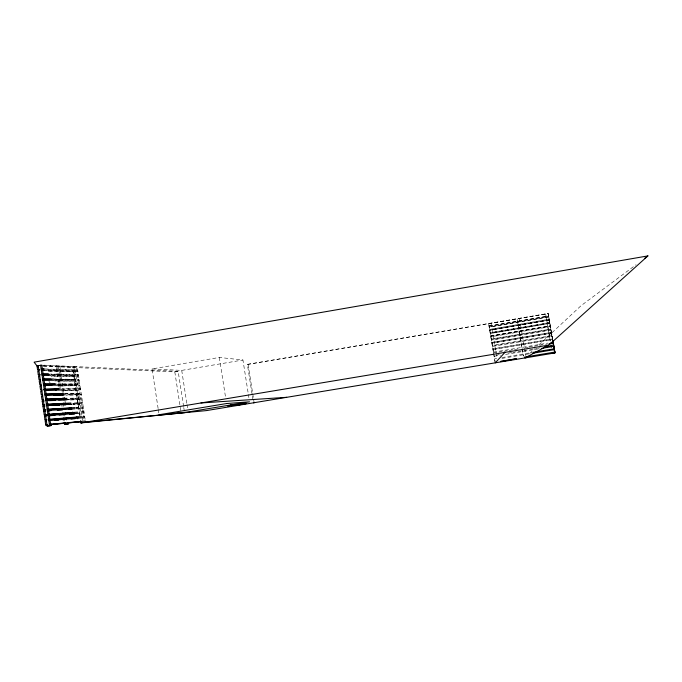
<?xml version="1.0" encoding="UTF-8"?>
<svg xmlns="http://www.w3.org/2000/svg" width="682" height="682" viewBox="0 0 682 682"><rect width="100%" height="100%" fill="white"/><g stroke="black" fill="none" stroke-linecap="round" stroke-linejoin="round"><path stroke-width="0.51" stroke-dasharray="3.41 2.56" d="M495.217 362.858L488.627 323.549L493.512 352.483M489.045 325.996L548.388 316.15M491.057 323.285L496.999 358.314M549.155 320.182L489.685 330.258L549.334 320.029L549.701 322.535M490.708 335.8L550.144 325.911M550.706 329.193L491.262 339.065M551.84 335.749L492.37 345.603M492.506 346.422L552.164 336.448L552.531 338.954M552.403 339.031L492.924 348.877M493.06 349.695L552.735 339.738M493.478 352.142L547.927 343.08M519.462 318.468L524.415 347.394M494.169 356.234L500.452 355.194M494.586 358.689L496.684 358.348M529.564 353.6L535.012 348.536M538.899 344.913L581.098 305.655L636.059 264.727M548.592 316.908L489.13 327.002L548.771 316.746L549.138 319.261M548.771 316.746L489.147 326.951M548.95 319.415L489.548 329.44L549.198 319.202M549.334 320.029L489.702 330.216M549.522 322.688L490.102 332.697L549.76 322.484M549.718 323.456L490.239 333.515L549.905 323.311L550.263 325.817M549.837 323.362L490.247 333.472M550.468 326.593L490.793 336.772L550.468 326.593L550.834 329.099M551.03 329.875L491.347 340.028L551.03 329.875L551.397 332.381M551.209 332.509L491.756 342.466L551.457 332.339M551.414 333.285L552.505 339.508L548.03 313.635L488.593 323.694M551.602 333.166L491.952 343.148L551.602 333.166L552.028 335.629L492.327 345.697M73.255 370.906L74.372 370.718L48.047 370.028M77.467 376.097L78.583 375.91L51.465 375.518M78.166 380.718L79.274 380.522L55.31 380.471M158.13 408.484L152.052 368.919L219.323 357.453L242.937 359.994L248.222 393.454M78.856 385.33L79.973 385.142L57.595 385.151M152.052 368.919L181.719 370.394L242.937 359.994M43.298 366.166L174.805 371.895L178.164 371.323L183.603 406.489M77.143 389.175L62.454 389.516M79.547 389.951L80.664 389.763L61.943 390.172M252.962 399.703L247.387 364.401L548.2 313.464L548.626 315.919L489.028 326.047M247.387 364.401L548.2 313.464L552.616 339.448M77.833 393.795L66.29 394.222M76.887 395.142L78.004 394.955L66.469 395.407M78.524 398.424L70.118 398.859M77.586 399.763L78.703 399.575L70.297 400.036M81.456 402.67L82.573 402.482L71.891 403.096M78.277 404.392L79.393 404.204L73.076 404.648M490.665 335.911L550.323 325.774M82.147 407.299L83.264 407.111L75.787 407.657M491.219 339.176L550.894 329.056M78.967 409.012L80.084 408.825L75.855 409.209M82.317 408.45L83.443 408.262L75.958 408.833M82.846 411.928L83.963 411.74L80.723 412.073M83.016 413.087L84.133 412.9L80.902 413.232M83.536 416.557L84.653 416.37L81.422 416.728M492.881 348.962L552.591 338.92M83.707 417.716L84.832 417.529M493.598 352.986L497.8 352.27M498.832 352.117L503.043 351.392M504.015 351.298L508.278 350.522M509.207 350.463L513.512 349.653M514.433 349.593L518.746 348.783M525.029 347.735L528.166 347.215M529.215 347.036L533.409 346.337M534.407 346.2L538.644 345.467M539.633 345.322L547.015 344.078M497.101 354.99L499.25 354.572M508.584 353.08L511.747 352.534M512.762 352.389L516.965 351.673M517.979 351.52L536.973 348.28M537.817 348.229L540.11 347.76M505.592 354.418L538.158 348.928M501.833 357.564L532.292 352.432M501.969 358.382L530.34 353.608M75.685 408.041L79.913 407.674L75.77 407.913M73.136 404.23L82.744 403.642L73.213 404.094M72.906 403.471L79.223 403.045L73 403.326M70.297 399.584L82.053 399.013L70.382 399.43M70.203 398.237L81.874 397.853L70.22 398.706M66.393 394.912L81.354 394.384L66.486 394.742M64.551 393.753L81.184 393.233L65.242 393.565M62.744 390.53L77.313 390.334L62.625 390.709M61.764 388.97L80.493 388.612L62.394 388.774M57.859 385.748L76.623 385.714L57.731 385.944M57.552 384.742L76.452 384.554L57.672 384.537M57.936 384.137L79.794 383.992L58.072 383.932M55.046 380.897L75.932 381.093L54.927 381.102M55.788 379.908L75.753 379.942L55.907 379.695M54.091 379.235L79.103 379.371L53.205 379.004M51.184 375.97L75.242 376.481L51.056 376.191M50.877 374.972L75.063 375.33L51.005 374.75M51.286 374.29L78.413 374.75L50.391 374.034M48.234 371.247L74.551 371.869L47.322 370.974M47.612 370.497L77.893 371.289L47.766 370.258M47.425 369.26L77.722 370.138L44.466 368.902M41.662 365.313L76.086 366.873L83.971 419.456M43.443 365.91L73.852 367.257L81.073 415.398M43.904 365.151L178.164 371.323M48.891 381.298L50.178 382.96M550.297 340.898L545.651 313.942L550.169 340.974M524.671 348.366L525.822 355.654M522.003 347.743L517.058 318.784L521.935 347.803M522.182 348.775L523.418 356.013M522.105 348.834L523.341 356.064M493.708 353.498L495.089 361.775M248.103 364.461L254.156 402.755M248.384 394.503L248.879 397.64M219.323 357.453L225.554 397.256M181.719 370.394L186.877 403.667M187.038 404.707L187.516 407.827M183.765 407.521L184.404 411.655M174.805 371.895L181.037 412.218M158.284 409.532L158.923 413.693M85.088 419.268L77.202 366.677L72.744 367.445L79.359 411.621M82.752 420.376L74.722 366.814L72.488 367.197L79.095 411.297M79.479 412.448L79.956 415.585M79.248 412.354L79.726 415.5M63.758 392.38L59.846 366.132L57.527 366.532L60.655 387.529M64.858 399.729L65.165 401.834M62.292 392.406L58.371 366.072L56.043 366.473L59.181 387.538M63 403.275L63.477 406.421M64.415 412.721L65.037 416.915M61.533 403.335L62.011 406.498"/><path stroke-width="1.02" d="M495.217 362.858L504.97 352.389M552.795 340.48L554.935 352.926L524.893 357.948L548.822 345.092L647.9 255.903L34.1 362.159L37.962 367.146M644.516 258.427L647.9 255.903M553.093 342.236L552.88 340.557M526.18 357.718L206.407 410.598L85.523 422.167M553.801 346.345L554.227 348.817M232.912 405.372L237.609 404.716M554.372 349.636L554.798 352.108M554.671 352.159L552.846 341.588M552.437 353.344L554.935 352.926L552.701 340.54M237.455 405.023L244.275 403.983M44.466 368.902L42.386 368.826L41.824 365.058L36.99 365.893L37.544 369.653L38.755 369.448M42.386 368.826L41.176 369.03L43.256 369.107M38.942 370.701L37.732 370.914L38.286 374.682L40.383 374.725M46.726 370.224L41.363 370.283L44.483 370.394M38.286 374.682L39.496 374.469M48.32 373.983L41.917 374.051L49.206 374.239M39.684 375.731L38.473 375.935L39.036 379.704L40.247 379.499M53.205 379.004L42.668 379.081L50.98 379.192M40.426 380.752L39.215 380.957L39.778 384.733L40.988 384.52M42.855 380.334L54.424 380.249M237.029 404.639L243.977 403.897L235.921 405.151L236.356 405.108M56.001 383.932L43.409 384.111L54.824 384.128M41.176 385.782L39.965 385.986L40.519 389.763L41.73 389.55M44.16 389.141L60.272 388.8M41.917 390.812L40.707 391.016L41.27 394.793L42.48 394.588M64.185 393.591L44.901 394.179L62.488 393.795M42.668 395.841L41.457 396.054L42.011 399.822L43.23 399.618M65.421 394.767L45.089 395.432L47.22 395.381M237.737 404.656L239.092 404.409L237.532 404.605M67.024 398.339L45.651 399.209L65.864 398.535M44.842 404.767L42.761 404.861L42.199 401.084L43.409 400.88M69.325 399.464L45.839 400.47L55.413 400.121M42.761 404.861L43.972 404.656M45.583 409.78L43.503 409.899L42.949 406.122L44.16 405.918M72.156 404.145L46.589 405.509L59.325 404.895M43.503 409.899L44.722 409.694M62.906 413.642L44.253 414.946L43.691 411.161L44.91 410.956M44.253 414.946L63.034 413.522M47.067 419.822L45.003 419.984L44.441 416.208L45.651 416.003M45.003 419.984L46.214 419.788M46.402 421.05L45.191 421.246L45.745 425.031L47.817 424.843M45.745 425.031L46.964 424.835M38.192 365.68L47.152 426.097L51.15 425.534L50.843 423.462M51.15 425.534L47.152 426.097M551.005 342.586L553.162 342.202M64.679 424.409L68.456 423.88L64.679 424.409L64.364 422.303M549.112 343.728L553.298 343.029L553.724 345.493L544.134 347.155M80.51 420.751L80.826 422.849L84.406 422.354M548.822 345.092L81.047 422.908L184.566 412.687M541.303 348.408L553.869 346.32M533.205 352.338L554.296 348.783M230.925 405.27L229.323 405.594M532.437 353.259L554.44 349.61M236.287 404.75L239.339 404.281L230.985 405.568L240.558 404.17L239.177 404.332M524.441 357.129L554.858 352.074M245.895 403.326L238.99 404.886M231.471 405.151L232.4 404.997M235.264 405.091L235.972 404.98M237.72 404.75L242.818 403.991L235.358 405.193M240.294 404.375L234.293 405.287L241.402 404.111M232.758 404.98L233.883 404.844M235.205 405.065L234.105 405.202M80.826 422.849L82.164 422.721M51.082 424.443L65.506 423.104M67.569 422.908L80.962 421.664M50.911 424.554L65.378 423.198M67.441 423.002L80.877 421.749M85.352 421.007L49.394 424.426L50.604 424.221L50.042 420.436L48.831 420.641L82.718 417.708M229.928 405.654L228.751 405.756L236.773 404.486L236.194 404.614M237.089 405.048L237.899 404.562M234.241 405.031L234.923 404.972M237.899 404.861L238.419 404.818M54.5 420.462L58.635 420.112M62.77 419.762L64.841 419.583M71.047 419.063L75.182 418.714M50.178 419.566L64.79 418.271M66.734 418.211L78.208 417.179M245.963 403.735L242.332 403.88M236.816 404.597L237.549 404.537M81.49 416.625L48.644 419.379L49.854 419.174L49.292 415.389L48.081 415.594L79.913 413.198M253.457 402.815L254.156 402.755M44.441 416.208L46.512 416.054M49.786 415.705L54.952 415.329M59.087 415.031L64.253 414.656M69.419 414.281L74.483 414.025M66.018 413.428L74.304 412.849M77.62 412.175L47.893 414.332L49.104 414.127L48.55 410.342L47.331 410.547L74.977 408.774M66.137 413.309L74.406 412.729M200.968 402.96L286.645 397.316M43.691 411.161L45.771 411.033M48.882 410.845L51.116 410.581M57.322 410.206L62.497 409.891M68.703 409.515L71.806 409.328M48.695 409.601L62.19 408.816M64.261 408.697L70.493 408.339M74.807 407.589L47.143 409.294L48.362 409.089L47.8 405.304M48.857 409.456L71.636 408.151M62.514 404.741L71.005 404.332M42.949 406.122L45.029 406.02M53.486 405.466L59.701 405.159M46.922 404.673L66.666 403.761M70.919 403.002L46.402 404.247L47.612 404.042L47.049 400.266M47.084 404.52L67.816 403.565M58.601 400.01L67.109 399.703M42.199 401.084L44.279 401.007M48.601 400.692L54.833 400.462M47.22 399.643L63.878 399.072M53.614 395.228L63.196 394.989M46.478 394.673L60.033 394.367M43.657 389.729L55.14 389.601M61.516 390.002L44.347 390.402L45.558 390.189L46.12 393.966M43.819 389.533L58.661 388.996M45.003 384.733L52.326 384.733M57.595 385.151L43.597 385.364L44.807 385.16L45.37 388.936M45.157 384.529L52.463 384.537M44.424 379.55L49.641 379.61M50.579 375.271L42.105 375.313L43.316 375.1L43.878 378.877M42.634 374.546L48.916 374.699M37.544 369.653L39.641 369.729M54.679 388.783L55.967 390.454M58.541 393.778L59.828 395.441M69.47 407.93L70.758 409.592M72.693 412.09L73.971 413.752M76.546 417.086L77.833 418.748M551.013 345.049L551.363 347.121M64.543 397.632L64.858 399.729M65.327 402.883L65.642 404.98M62.454 393.463L62.77 395.569M63.085 397.674L63.392 399.788M63.869 402.943L64.185 405.048M65.284 412.431L65.6 414.537M66.069 417.699L66.384 419.805M62.949 412.815L63.264 414.929M63.733 418.083L64.048 420.189M42.685 368.451L42.992 370.522M43.452 373.642L43.759 375.714M44.995 384.017L45.302 386.097M46.376 393.361L46.683 395.441M47.152 398.552L47.459 400.624M47.919 403.744L48.226 405.816M48.686 408.927L48.993 411.007M49.462 414.119L49.769 416.199M42.574 370.079L43.128 373.847M44.066 380.13L44.62 383.906M46.299 395.228L46.862 399.004M40.613 365.262L49.581 425.687M227.618 405.833L235.691 404.579L227.618 405.833M500.997 361.281L500.614 361.63L516.334 358.741L500.997 361.281M226.543 403.548L159.085 414.733L188.164 411.988L249.535 401.826L226.543 403.548"/></g></svg>
